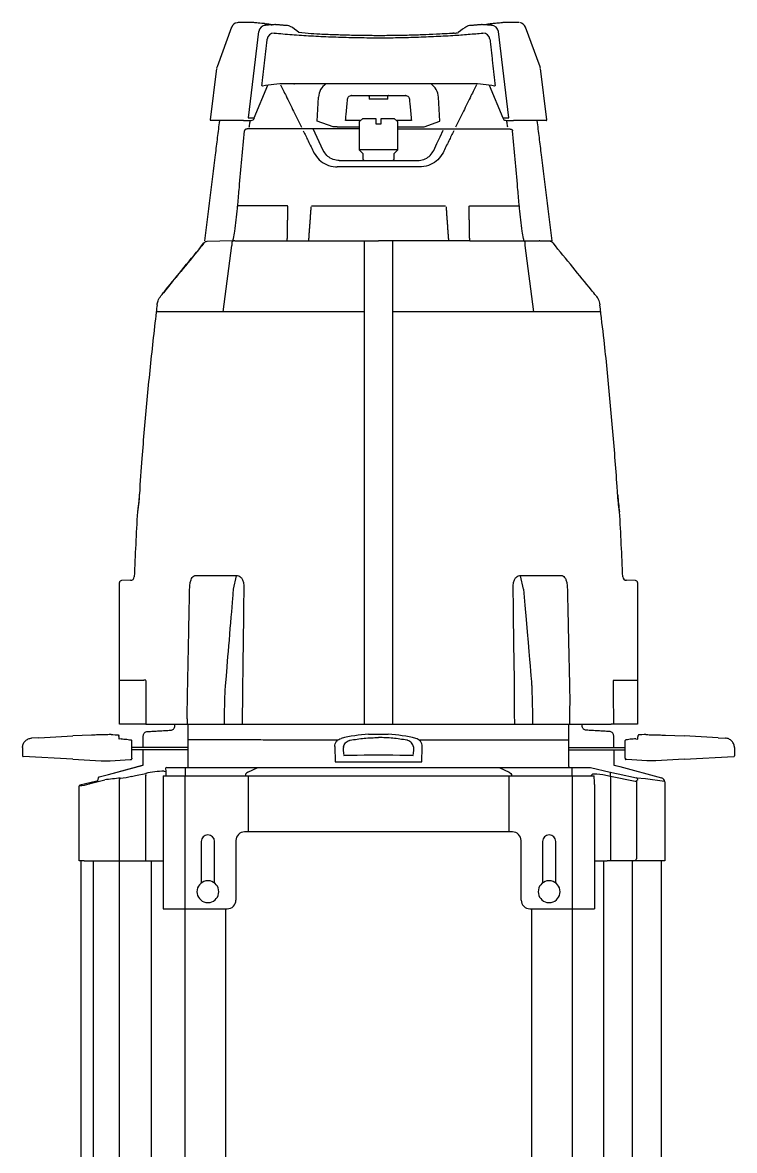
# Model space of a CAD drawing. Extents: x 4 to 195, y 4 to 106.
# Drawn here: x 128.39 to 138.56, y 90.23 to 106.34 of the extents above; entities that cross this region are included whole.
import ezdxf

# ---------------------------------------------------------------- set-up
doc = ezdxf.new("R2010")
doc.units = 0
doc.header["$LTSCALE"] = 0.5
doc.header["$MEASUREMENT"] = 0
doc.layers.get('0').update_dxf_attribs({"linetype": 'CONTINUOUS'})
doc.layers.add('RISER', color=7, linetype='CONTINUOUS')

# ---------------------------------------------------------------- blocks, each defined once
blk = doc.blocks.new('S4-z1530 (top)')
at = {"layer": 'RISER'}
for p, q in [((-2.099, 10.402), (-2.307, 9.836)), ((-2.005, 10.467), (-2.019, 10.465)), ((-1.785, 10.467), (-2.005, 10.467)), ((-1.712, 10.34), (-1.776, 9.818)), ((-1.618, 10.45), (-1.595, 10.448)), ((-1.532, 10.437), (-1.533, 10.437)), ((-1.532, 10.437), (-1.532, 10.437)), ((-1.482, 10.437), (-1.482, 10.437)), ((-1.482, 10.437), (-1.482, 10.437)), ((-1.482, 10.437), (-1.482, 10.437)), ((-1.006, 10.309), (-1.139, 10.326)), ((1.064, 10.314), (1.012, 10.311)), ((1.07, 10.313), (1.064, 10.313)), ((1.483, 10.437), (1.483, 10.437)), ((1.483, 10.437), (1.483, 10.437)), ((1.629, 10.431), (1.629, 10.431)), ((1.776, 9.818), (1.713, 10.34)), ((2.005, 10.467), (1.786, 10.467)), ((2.308, 9.836), (2.1, 10.402)), ((-2.312, 9.813), (-2.403, 9.078)), ((-1.776, 9.818), (-1.862, 9.106)), ((1.863, 9.106), (1.776, 9.818)), ((2.404, 9.078), (2.313, 9.813)), ((-1.774, 9.106), (-1.58, 9.572)), ((-1.666, 9.57), (-1.656, 9.558)), ((1.328, 9.592), (-1.327, 9.592)), ((-1.133, 9.592), (-1.272, 9.592)), ((-1.211, 9.592), (-1.233, 9.592)), ((-1.098, 9.592), (-1.2, 9.592)), ((-0.751, 9.592), (-1.106, 9.592)), ((-0.522, 9.592), (-1.062, 9.592)), ((-0.134, 9.592), (-0.522, 9.592)), ((-0.441, 9.592), (-0.49, 9.592)), ((0.523, 9.592), (0.135, 9.592)), ((0.49, 9.592), (0.441, 9.592)), ((1.063, 9.592), (0.523, 9.592)), ((1.107, 9.592), (0.751, 9.592)), ((1.2, 9.592), (1.099, 9.592)), ((1.273, 9.592), (1.134, 9.592)), ((1.233, 9.592), (1.187, 9.592)), ((1.233, 9.592), (1.2, 9.592)), ((1.58, 9.572), (1.775, 9.106)), ((1.666, 9.57), (1.657, 9.558)), ((-0.875, 9.059), (-0.857, 9.4)), ((-0.386, 9.427), (-0.136, 9.427)), ((-0.136, 9.427), (0.136, 9.427)), ((0.132, 9.374), (-0.132, 9.374)), ((0.136, 9.427), (0.386, 9.427)), ((0.875, 9.059), (0.857, 9.4)), ((-2.149, 9.067), (-2.393, 9.067)), ((-2.273, 9.067), (-2.322, 9.067)), ((-1.928, 9.067), (-2.149, 9.067)), ((-1.862, 9.106), (-1.774, 9.106)), ((-0.65, 8.977), (-0.875, 9.059)), ((-0.254, 9.068), (-0.471, 9.068)), ((-0.225, 9.097), (-0.275, 9.047)), ((-0.275, 9.047), (-0.275, 8.647)), ((-0.225, 9.097), (-0.038, 9.097)), ((-0.038, 9.047), (-0.038, 9.022)), ((0.037, 9.097), (0.225, 9.097)), ((0.037, 9.022), (0.037, 9.047)), ((0.275, 9.047), (0.225, 9.097)), ((0.47, 9.068), (0.254, 9.068)), ((0.275, 8.647), (0.275, 9.047)), ((0.65, 8.977), (0.875, 9.059)), ((1.775, 9.106), (1.863, 9.106)), ((2.15, 9.067), (1.929, 9.067)), ((2.394, 9.067), (2.15, 9.067)), ((2.323, 9.067), (2.271, 9.067)), ((-0.275, 8.947), (-1.875, 8.947)), ((-0.79, 8.641), (-0.934, 8.947)), ((-0.591, 8.977), (-0.65, 8.977)), ((-0.591, 8.977), (-0.275, 8.977)), ((-0.038, 9.022), (0.037, 9.022)), ((0.275, 8.977), (0.591, 8.977)), ((0.275, 8.947), (1.875, 8.947)), ((0.591, 8.977), (0.65, 8.977)), ((-0.275, 8.647), (-0.225, 8.597)), ((0, 8.647), (-0.275, 8.647)), ((-0.225, 8.597), (-0.225, 8.517)), ((0.275, 8.647), (0, 8.647)), ((0.225, 8.597), (0.275, 8.647)), ((0.225, 8.517), (0.225, 8.597)), ((0.589, 8.406), (-0.589, 8.406)), ((-0.563, 8.497), (0.563, 8.497)), ((-0.225, 8.517), (-0.205, 8.497)), ((0.205, 8.497), (0.225, 8.517)), ((-1.302, 7.847), (-2.011, 7.847)), ((-0.956, 7.847), (0.956, 7.847)), ((1.302, 7.847), (2.011, 7.847)), ((-2.493, 7.319), (-2.493, 7.319)), ((-2.083, 7.347), (-2.453, 7.339)), ((-2.22, 6.334), (-2.096, 7.284)), ((-2.051, 7.347), (-2.083, 7.347)), ((-2.051, 7.347), (-1.303, 7.347)), ((-1.303, 7.347), (-1.001, 7.347)), ((-1.001, 7.347), (0, 7.347)), ((1, 7.347), (0, 7.347)), ((1.303, 7.347), (1, 7.347)), ((1.303, 7.347), (2.051, 7.347)), ((2.051, 7.347), (2.083, 7.347)), ((2.083, 7.347), (2.236, 7.347)), ((2.221, 6.334), (2.097, 7.284)), ((2.304, 7.347), (2.419, 7.347)), ((2.453, 7.339), (2.453, 7.339)), ((-3.109, 6.564), (-3.108, 6.564)), ((-0.199, 6.334), (-3.175, 6.334)), ((3.175, 6.334), (0.199, 6.334)), ((-3.7, 0.447), (-3.7, 2.467)), ((-3.542, 2.5), (-3.671, 2.497)), ((-2.071, 2.372), (-2.03, 2.563)), ((2.071, 2.372), (2.03, 2.563)), ((3.67, 2.497), (3.542, 2.5)), ((3.7, 2.467), (3.7, 0.447)), ((-3.7, 1.073), (-3.671, 1.073)), ((2.735, 0.447), (2.735, 0.709)), ((-2.735, 0.519), (-2.735, 0.447)), ((-3.671, 0.447), (-3.7, 0.447)), ((-3.355, 0.447), (-3.671, 0.447)), ((-3.326, 0.447), (-3.355, 0.447)), ((-3.326, 0.447), (3.326, 0.447)), ((-2.91, 0.42), (-2.91, 0.447)), ((-2.719, -0.158), (-2.719, 0.447)), ((2.718, -0.158), (2.718, 0.447)), ((2.91, 0.42), (2.91, 0.447)), ((3.355, 0.447), (3.326, 0.447)), ((3.7, 0.447), (3.355, 0.447)), ((-4.853, 0.251), (-4.957, 0.245)), ((-4.853, 0.251), (-4.369, 0.276)), ((-4.101, 0.29), (-4.369, 0.276)), ((-3.676, 0.236), (-3.705, 0.233)), ((-3.525, 0.11), (-3.525, 0.202)), ((-3.36, 0.11), (-3.36, 0.279)), ((0.143, 0.302), (0.143, 0.302)), ((3.36, 0.11), (3.36, 0.279)), ((3.525, 0.11), (3.525, 0.202)), ((3.676, 0.236), (3.705, 0.233)), ((4.101, 0.29), (4.369, 0.276)), ((4.853, 0.251), (4.369, 0.276)), ((4.853, 0.251), (4.957, 0.245)), ((-5.085, 0.11), (-5.085, -0.009)), ((-3.525, -0.042), (-3.525, 0.11)), ((-3.344, 0.11), (-3.525, 0.11)), ((-3.344, 0.08), (-3.525, 0.08)), ((-2.72, 0.11), (-3.344, 0.11)), ((-2.72, 0.08), (-3.344, 0.08)), ((-0.625, 0.126), (-0.619, -0.095)), ((0.619, -0.095), (0.625, 0.117)), ((0.625, 0.12), (0.625, 0.125)), ((2.72, 0.11), (3.343, 0.11)), ((2.72, 0.08), (3.343, 0.08)), ((3.343, 0.11), (3.525, 0.11)), ((3.343, 0.08), (3.525, 0.08)), ((3.525, -0.042), (3.525, 0.11)), ((5.085, 0.11), (5.085, -0.009)), ((-4.369, -0.056), (-5.076, -0.019)), ((-4.369, -0.056), (-3.96, -0.078)), ((-3.96, -0.078), (-3.921, -0.078)), ((-3.921, -0.078), (-3.835, -0.078)), ((-3.835, -0.078), (-3.547, -0.062)), ((-0.619, -0.095), (0.619, -0.095)), ((3.835, -0.078), (3.547, -0.062)), ((3.921, -0.078), (3.835, -0.078)), ((3.96, -0.078), (3.921, -0.078)), ((4.369, -0.056), (3.96, -0.078)), ((4.369, -0.056), (5.075, -0.019)), ((-3.326, -1.507), (-3.326, -0.288)), ((-3.078, -0.293), (-3.078, -2.193)), ((-3.078, -0.293), (-2.765, -0.293)), ((-3.041, -0.188), (-3.037, -0.225)), ((-3.037, -0.225), (-3.037, -0.293)), ((-3.026, -0.173), (-3.008, -0.173)), ((-3.008, -0.173), (-2.762, -0.173)), ((-2.765, -0.293), (-2.765, -2.193)), ((-2.765, -0.293), (-1.86, -0.293)), ((-2.762, -0.173), (-1.722, -0.173)), ((-2.762, -0.173), (-2.762, -0.293)), ((-1.902, -0.293), (-1.902, -0.286)), ((-1.867, -0.243), (-1.722, -0.173)), ((-1.86, -0.293), (-1.86, -1.093)), ((-1.86, -0.293), (-1.844, -0.293)), ((-1.844, -0.293), (0, -0.293)), ((-1.722, -0.173), (1.754, -0.173)), ((0, -0.293), (1.845, -0.293)), ((1.723, -0.173), (1.867, -0.243)), ((1.754, -0.173), (3.027, -0.173)), ((1.845, -0.293), (1.861, -0.293)), ((1.861, -0.293), (1.861, -1.093)), ((1.861, -0.293), (2.766, -0.293)), ((1.902, -0.286), (1.902, -0.293)), ((2.762, -0.173), (2.762, -0.293)), ((2.766, -0.293), (2.766, -2.193)), ((2.766, -0.293), (3.079, -0.293)), ((3.027, -0.173), (3.309, -0.243)), ((3.038, -0.293), (3.038, -0.287)), ((3.079, -0.293), (3.081, -0.293)), ((3.312, -0.301), (3.312, -1.507)), ((3.667, -0.375), (3.312, -0.301)), ((-4.278, -1.507), (-4.278, -0.443)), ((-4.026, -0.369), (-4.267, -0.428)), ((-3.705, -0.356), (-3.705, -1.507)), ((3.084, -0.418), (3.084, -2.193)), ((3.684, -0.375), (3.667, -0.375)), ((3.684, -0.375), (3.684, -1.477)), ((4.089, -0.381), (4.089, -1.507)), ((4.089, -0.381), (4.089, -1.507)), ((-1.86, -1.093), (-1.912, -1.093)), ((-1.844, -1.093), (-1.86, -1.093)), ((0, -1.093), (-1.844, -1.093)), ((1.845, -1.093), (0, -1.093)), ((1.861, -1.093), (1.845, -1.093)), ((1.913, -1.093), (1.861, -1.093)), ((-2.532, -1.232), (-2.532, -1.823)), ((-2.342, -1.825), (-2.342, -1.232)), ((-2.037, -1.218), (-2.037, -2.068)), ((2.038, -2.068), (2.038, -1.218)), ((2.343, -1.232), (2.343, -1.824)), ((2.533, -1.824), (2.533, -1.232)), ((-4.205, -1.507), (-4.278, -1.507)), ((-4.278, -1.507), (-4.278, -1.507)), ((-4.251, -1.507), (-4.251, -7.439)), ((-4.205, -1.507), (-4.078, -1.507)), ((-4.078, -1.507), (-3.886, -1.507)), ((-4.078, -1.507), (-4.078, -7.606)), ((-3.886, -1.507), (-3.705, -1.507)), ((-3.705, -1.507), (-3.527, -1.507)), ((-3.705, -1.507), (-3.705, -5.99)), ((-3.527, -1.507), (-3.246, -1.507)), ((-3.246, -1.507), (-3.123, -1.507)), ((-3.246, -1.507), (-3.246, -5.99)), ((-3.123, -1.507), (-3.083, -1.507)), ((3.08, -1.507), (3.214, -1.507)), ((3.214, -1.507), (3.266, -1.507)), ((3.214, -1.507), (3.214, -17.071)), ((3.308, -1.507), (3.266, -1.507)), ((3.646, -1.507), (3.308, -1.507)), ((3.626, -1.507), (3.626, -16.524)), ((4.089, -1.507), (3.646, -1.507)), ((4.042, -16.574), (4.042, -1.507)), ((-3.078, -2.193), (-2.162, -2.193)), ((-2.768, -2.193), (-2.768, -16.696)), ((-2.187, -2.193), (-2.187, -17.071)), ((2.163, -2.193), (3.084, -2.193)), ((2.187, -2.193), (2.187, -17.071)), ((2.768, -2.193), (2.768, -17.071))]:
    blk.add_line(p, q, dxfattribs=at)
at = {"layer": 'RISER', "flags": 128}
for points in [[(1.083, 10.315), (1.083, 10.315), (1.064, 10.314)], [(1.483, 10.437), (1.483, 10.437), (1.483, 10.437)], [(0.789, 8.641), (0.835, 8.739), (0.88, 8.835), (0.924, 8.93)], [(-3.418, 3.717), (-3.421, 3.673), (-3.426, 3.62), (-3.431, 3.573), (-3.436, 3.533), (-3.44, 3.503), (-3.442, 3.485), (-3.443, 3.478), (-3.443, 3.478), (-3.443, 3.478)], [(-3.817, 0.296), (-3.794, 0.295), (-3.761, 0.293), (-3.719, 0.291)], [(-3.705, 0.233), (-3.707, 0.259), (-3.709, 0.275), (-3.709, 0.282)], [(3.705, 0.233), (3.707, 0.259), (3.709, 0.275), (3.709, 0.282)], [(3.817, 0.296), (3.794, 0.295), (3.761, 0.293), (3.719, 0.291)], [(-3.989, -0.308), (-3.858, -0.273), (-3.36, -0.14), (-3.36, 0.08)], [(3.36, 0.08), (3.36, -0.14), (3.446, -0.162), (4.044, -0.323)], [(-3.989, -0.308), (-3.858, -0.273), (-3.371, -0.143)], [(-3.547, -0.062), (-3.541, -0.062), (-3.536, -0.061), (-3.535, -0.061)], [(-3.525, -0.051), (-3.525, -0.051), (-3.525, -0.051)], [(3.371, -0.143), (3.446, -0.162), (4.044, -0.323)], [(3.525, -0.051), (3.525, -0.051), (3.525, -0.051)], [(3.547, -0.062), (3.54, -0.062), (3.536, -0.061), (3.534, -0.061)], [(-4.011, -0.364), (-4, -0.324), (-3.989, -0.308)], [(-3.527, -0.301), (-3.47, -0.289), (-3.325, -0.259)], [(-3.063, -0.227), (-3.044, -0.229), (-3.037, -0.225), (-3.037, -0.225)], [(1.867, -0.243), (1.891, -0.261), (1.898, -0.272), (1.902, -0.284), (1.902, -0.286)], [(3.312, -0.301), (3.207, -0.279), (3.118, -0.269), (3.059, -0.271), (3.038, -0.287)], [(3.309, -0.243), (3.423, -0.266), (3.688, -0.322)], [(3.688, -0.322), (3.812, -0.333), (4.087, -0.368)], [(-4.131, -0.407), (-4.117, -0.403), (-3.911, -0.351)]]:
    blk.add_lwpolyline(points, dxfattribs=at)
at = {"layer": 'RISER'}
for centre, radius, start, end in [((-2.011, 10.375), 0.0904, 95.1369, 163.4199), ((-1.612, 10.327), 0.1, 90.6217, 172.6577), ((-1.49, 10.215), 0.101, 90.8671, 171.9952), ((-1.532, 10.436), 0.000928, 94.947, 181.4479), ((-1.532, 10.436), 0.000935, 95.1366, 182.0443), ((-1.571, 9.838), 0.652, 48.5017, 61.8767), ((1.069, 10.645), 0.33, 272.5588, 282.9724), ((1.569, 9.842), 0.647, 118.0984, 131.5112), ((1.491, 10.215), 0.101, 8.0048, 89.1329), ((1.533, 10.436), 0.000833, 355.0214, 99.4126), ((1.533, 10.436), 0.000841, 354.4319, 98.7727), ((1.613, 10.327), 0.1, 7.3422, 89.3784), ((2.007, 10.37), 0.0967, 19.1804, 82.7447), ((-2.213, 9.801), 0.1, 159.8, 173), ((2.214, 9.801), 0.1, 7, 20.2), ((-0.608, 9.387), 0.25, 124.9152, 177), ((0.607, 9.387), 0.25, 3, 55.0848), ((-0.381, 9.437), 0.0101, 268.8588, 271.6824), ((0.381, 9.437), 0.0101, 268.3176, 271.1412), ((-2.393, 9.077), 0.01, 173, 270), ((2.394, 9.077), 0.01, 270, 7), ((-2.453, 7.286), 0.0525, 90.8187, 142.6551), ((-2.073, 7.323), 0.0235, 92.6255, 176.2402), ((2.073, 7.323), 0.0235, 3.7598, 87.3745), ((2.457, 7.297), 0.0415, 41.7308, 94.7705), ((2.473, 7.303), 0.0261, 34.5036, 56.0583), ((7.395, 4.013), 3.988, 184.2534, 187.7241), ((47.126, 0.447), 50.66, 176.5706, 177.6226), ((-3.185, 3.443), 0.26, 171.9139, 172.508), ((-47.126, 0.447), 50.66, 2.3774, 3.4294), ((-3.67, 2.467), 0.03, 91, 180), ((-3.541, 2.55), 0.05, 268.6794, 357.9451), ((-2.127, 2.573), 0.0967, 354.3337, 358.5211), ((2.126, 2.573), 0.0967, 181.4816, 185.6706), ((3.542, 2.551), 0.0514, 183.0954, 269.4688), ((3.67, 2.467), 0.03, 0, 89), ((-3.706, -27.854), 28.928, 89.2412, 89.2987), ((-3.534, 0.211), 0.00906, 4.3624, 87.1848), ((0, -1.944), 2.25, 93.6537, 103.7101), ((0, -1.944), 2.25, 76.2899, 86.3463), ((3.534, 0.211), 0.00906, 92.8152, 175.6376), ((0.505, 0.125), 0.12, 0, 0.1914), ((0.505, 0.12), 0.12, 359.2499, 0), ((0.505, 0.12), 0.12, 358.5, 359.2499), ((-5.075, -0.009), 0.01, 183.5738, 266.9774), ((-3.535, -0.051), 0.01, 273.1059, 359.191), ((-3.535, -0.051), 0.00999, 273.1451, 0.0504), ((-2.733, -0.16), 0.0135, 268.7895, 6.3109), ((2.733, -0.158), 0.0149, 180.4639, 258.5923), ((3.535, -0.051), 0.01, 180.809, 266.8941), ((3.535, -0.051), 0.00999, 179.9496, 266.8549), ((5.075, -0.009), 0.01, 273.0226, 356.4262), ((-3.823, 1.008), 1.341, 275.7968, 282.7442), ((-3.281, -0.273), 0.0465, 161.648, 197.9747), ((-3.036, -1.535), 1.308, 91.1931, 102.779), ((-3.026, -0.188), 0.015, 90.0063, 180.0035), ((-1.849, -0.293), 0.0533, 109.4801, 171.5815), ((1.291, -0.387), 1.793, 359.0015, 2.9979), ((3.235, -0.275), 0.0812, 341.4815, 23.3584), ((3.677, -0.348), 0.0287, 355.201, 67.967), ((-4.263, -0.443), 0.015, 104.3932, 179.875), ((-4.279, 0.033), 0.464, 270.8159, 288.5002), ((-4.033, -0.321), 0.048, 278.9806, 297.9398), ((-3.176, -6.039), 5.736, 95.1243, 97.3672), ((-3.677, -0.353), 0.0285, 113.0368, 185.5357), ((3.706, -0.373), 0.022, 91.0407, 185.6446), ((4.029, -0.381), 0.06, 0.0035, 75.0036), ((4.029, -0.381), 0.06, 0.0034, 75.0037), ((-1.912, -1.218), 0.125, 90, 180), ((1.913, -1.218), 0.125, 0, 90), ((-2.437, -1.232), 0.095, 0, 180), ((2.438, -1.232), 0.095, 0, 180), ((-2.438, -1.948), 0.156, 101.4434, 258.5566), ((-2.438, -1.948), 0.156, 78.5566, 101.4434), ((-2.438, -1.948), 0.156, 281.4434, 78.5566), ((2.438, -1.948), 0.156, 101.4434, 258.5566), ((2.438, -1.948), 0.156, 78.5566, 101.4434), ((2.438, -1.948), 0.156, 281.4434, 78.5566), ((-2.162, -2.068), 0.125, 270, 0), ((2.163, -2.068), 0.125, 180, 270), ((-2.438, -1.948), 0.156, 258.5566, 281.4434), ((2.438, -1.948), 0.156, 258.5566, 281.4434)]:
    blk.add_arc(centre, radius, start, end, dxfattribs=at)
for centre, major_axis, ratio, start_param, end_param in [((-1.741, 9.567), (0.061, 0.5), 0.118561, 3.426946, 3.55341), ((1.742, 9.567), (-0.061, 0.5), 0.118561, 2.729775, 2.856239), ((5.057, 1.747), (35.624, 0), 0.01952, 4.464869, 4.474105), ((-5.057, 1.747), (35.624, 0), 0.01952, 4.950673, 4.960755), ((-0.385, -2.171), (-0.119, 2.29), 0.00637, 5.952606, 6.193719), ((0, -0.118), (-2.25, 0), 0.052568, 4.530635, 4.894143), ((0.385, -2.171), (0.119, 2.29), 0.00637, 0.089466, 0.33058), ((-0.385, -0.008), (-0.12, 0), 0.048402, 4.894143, 5.830764), ((0.385, -0.008), (-0.12, 0), 0.048402, 3.594014, 4.530635), ((3.646, -1.477), (0.0347, 0), 0.864489, 4.712389, 5.576635), ((3.659, -1.477), (0.0181, 0.0272), 0.700214, 4.442063, 5.148613)]:
    blk.add_ellipse(centre, major_axis=major_axis, ratio=ratio, start_param=start_param, end_param=end_param, dxfattribs=at)
for points, knots in [([(-1.618, 10.45), (-1.625, 10.451), (-1.676, 10.455), (-1.743, 10.462), (-1.79, 10.467), (-1.786, 10.466), (-1.785, 10.466)], [0, 0, 0, 0, 0.066123, 0.44187, 0.828577, 1, 1, 1, 1]), ([(-1.482, 10.437), (-1.49, 10.436), (-1.506, 10.434), (-1.548, 10.432), (-1.59, 10.431), (-1.618, 10.431), (-1.629, 10.431)], [0, 0, 0, 0, 0.276323, 0.552659, 0.828641, 1, 1, 1, 1]), ([(-1.629, 10.431), (-1.628, 10.431), (-1.621, 10.43), (-1.617, 10.429), (-1.614, 10.428)], [0, 0, 0, 0, 0.008014, 1, 1, 1, 1]), ([(-1.595, 10.448), (-1.579, 10.446), (-1.556, 10.444), (-1.537, 10.438), (-1.532, 10.437)], [0, 0, 0, 0, 0.736891, 1, 1, 1, 1]), ([(-1.533, 10.436), (-1.547, 10.44), (-1.567, 10.445), (-1.589, 10.446), (-1.595, 10.447)], [0, 0, 0, 0, 0.728743, 1, 1, 1, 1]), ([(-1.491, 10.317), (-1.407, 10.309), (-1.239, 10.295), (-0.966, 10.277), (-0.682, 10.263), (-0.389, 10.254), (-0.091, 10.249), (0.207, 10.25), (0.501, 10.257), (0.788, 10.268), (1.049, 10.282), (1.285, 10.299), (1.423, 10.311), (1.492, 10.317)], [0, 0, 0, 0, 0.094108, 0.188508, 0.282606, 0.376776, 0.471253, 0.56542, 0.658464, 0.751806, 0.844857, 0.922428, 1, 1, 1, 1]), ([(-1.264, 10.412), (-1.265, 10.413), (-1.275, 10.42), (-1.291, 10.423), (-1.306, 10.424), (-1.31, 10.424), (-1.31, 10.424)], [0, 0, 0, 0, 0.079323, 0.761322, 0.99073, 1, 1, 1, 1]), ([(1.311, 10.424), (1.311, 10.424), (1.307, 10.424), (1.292, 10.423), (1.276, 10.42), (1.266, 10.413), (1.265, 10.412)], [0, 0, 0, 0, 0.009267, 0.238677, 0.920682, 1, 1, 1, 1]), ([(1.629, 10.431), (1.612, 10.431), (1.578, 10.431), (1.532, 10.433), (1.5, 10.435), (1.488, 10.436), (1.483, 10.437)], [0, 0, 0, 0, 0.275398, 0.550788, 0.82642, 1, 1, 1, 1]), ([(1.533, 10.437), (1.548, 10.441), (1.567, 10.446), (1.59, 10.447), (1.596, 10.448)], [0, 0, 0, 0, 0.729925, 1, 1, 1, 1]), ([(1.596, 10.447), (1.58, 10.445), (1.558, 10.443), (1.539, 10.437), (1.534, 10.436)], [0, 0, 0, 0, 0.730795, 1, 1, 1, 1]), ([(1.786, 10.466), (1.787, 10.466), (1.789, 10.467), (1.745, 10.462), (1.677, 10.455), (1.623, 10.45), (1.596, 10.448)], [0, 0, 0, 0, 0.193663, 0.554285, 0.775899, 1, 1, 1, 1]), ([(1.018, 10.31), (0.971, 10.307), (0.859, 10.301), (0.674, 10.292), (0.465, 10.285), (0.252, 10.281), (0.039, 10.279), (-0.174, 10.28), (-0.388, 10.284), (-0.61, 10.29), (-0.818, 10.298), (-0.95, 10.306), (-1.006, 10.309)], [0, 0, 0, 0, 0.073735, 0.174905, 0.279004, 0.383102, 0.484278, 0.585454, 0.689583, 0.793713, 0.912817, 1, 1, 1, 1]), ([(-1.327, 9.592), (-1.383, 9.591), (-1.496, 9.589), (-1.603, 9.568), (-1.656, 9.558)], [0, 0, 0, 0, 0.497068, 1, 1, 1, 1]), ([(-1.399, 9.578), (-1.373, 9.526), (-1.312, 9.402), (-1.213, 9.2), (-1.138, 9.049), (-1.101, 8.973)], [0, 0, 0, 0, 0.267535, 0.633326, 1, 1, 1, 1]), ([(-1.211, 9.592), (-1.208, 9.592), (-1.202, 9.592), (-1.201, 9.592), (-1.2, 9.592)], [0, 0, 0, 0, 0.519165, 1, 1, 1, 1]), ([(-1.062, 9.592), (-1.073, 9.592), (-1.096, 9.592), (-1.12, 9.592), (-1.133, 9.592)], [0, 0, 0, 0, 0.49149, 1, 1, 1, 1]), ([(-0.035, 9.592), (-0.036, 9.592), (-0.038, 9.592), (-0.057, 9.592), (-0.083, 9.592), (-0.111, 9.592), (-0.128, 9.592), (-0.134, 9.592)], [0, 0, 0, 0, 0.224518, 0.449077, 0.672569, 0.894408, 1, 1, 1, 1]), ([(0.135, 9.592), (0.123, 9.592), (0.1, 9.592), (0.07, 9.592), (0.047, 9.592), (0.037, 9.592), (0.036, 9.592), (0.036, 9.592)], [0, 0, 0, 0, 0.22061, 0.441204, 0.6623, 0.88484, 1, 1, 1, 1]), ([(1.134, 9.592), (1.122, 9.592), (1.097, 9.592), (1.074, 9.592), (1.063, 9.592)], [0, 0, 0, 0, 0.49412, 1, 1, 1, 1]), ([(1.399, 9.578), (1.373, 9.526), (1.312, 9.402), (1.213, 9.2), (1.138, 9.049), (1.101, 8.973)], [0, 0, 0, 0, 0.267535, 0.633326, 1, 1, 1, 1]), ([(1.657, 9.558), (1.604, 9.568), (1.498, 9.589), (1.385, 9.591), (1.328, 9.592)], [0, 0, 0, 0, 0.496567, 1, 1, 1, 1]), ([(-0.471, 9.068), (-0.47, 9.075), (-0.467, 9.108), (-0.457, 9.21), (-0.448, 9.305), (-0.442, 9.374)], [0, 0, 0, 0, 0.064852, 0.324259, 1, 1, 1, 1]), ([(-0.442, 9.374), (-0.441, 9.376), (-0.44, 9.386), (-0.433, 9.402), (-0.417, 9.418), (-0.398, 9.426), (-0.385, 9.427), (-0.381, 9.427), (-0.381, 9.427)], [0, 0, 0, 0, 0.07621, 0.30172, 0.561177, 0.846481, 0.991698, 1, 1, 1, 1]), ([(-0.382, 9.427), (-0.383, 9.427), (-0.384, 9.427), (-0.385, 9.427), (-0.386, 9.427)], [0, 0, 0, 0, 0.740635, 1, 1, 1, 1]), ([(-0.386, 9.427), (-0.386, 9.427), (-0.384, 9.427), (-0.382, 9.427), (-0.38, 9.427)], [0, 0, 0, 0, 0.18601, 1, 1, 1, 1]), ([(-0.142, 9.427), (-0.142, 9.427), (-0.142, 9.427), (-0.139, 9.426), (-0.136, 9.418), (-0.133, 9.402), (-0.132, 9.386), (-0.132, 9.376), (-0.132, 9.374)], [0, 0, 0, 0, 0.008302, 0.15352, 0.438824, 0.698281, 0.92379, 1, 1, 1, 1]), ([(0.132, 9.374), (0.132, 9.38), (0.132, 9.392), (0.134, 9.408), (0.136, 9.419), (0.139, 9.426), (0.141, 9.427), (0.142, 9.427), (0.142, 9.427)], [0, 0, 0, 0, 0.200873, 0.400023, 0.605989, 0.832569, 0.991709, 1, 1, 1, 1]), ([(0.142, 9.427), (0.141, 9.427), (0.139, 9.427), (0.137, 9.427), (0.136, 9.427)], [0, 0, 0, 0, 0.773755, 1, 1, 1, 1]), ([(0.136, 9.427), (0.137, 9.427), (0.139, 9.427), (0.14, 9.427), (0.142, 9.427)], [0, 0, 0, 0, 0.186035, 1, 1, 1, 1]), ([(0.38, 9.427), (0.382, 9.427), (0.384, 9.427), (0.385, 9.427), (0.386, 9.427)], [0, 0, 0, 0, 0.81399, 1, 1, 1, 1]), ([(0.386, 9.427), (0.385, 9.427), (0.384, 9.427), (0.383, 9.427), (0.381, 9.427)], [0, 0, 0, 0, 0.259365, 1, 1, 1, 1]), ([(0.381, 9.427), (0.381, 9.427), (0.385, 9.427), (0.398, 9.426), (0.417, 9.418), (0.433, 9.402), (0.44, 9.386), (0.441, 9.376), (0.442, 9.374)], [0, 0, 0, 0, 0.008302, 0.153519, 0.438823, 0.69828, 0.92379, 1, 1, 1, 1]), ([(0.442, 9.374), (0.442, 9.368), (0.445, 9.334), (0.455, 9.232), (0.464, 9.137), (0.47, 9.068)], [0, 0, 0, 0, 0.06485, 0.324257, 1, 1, 1, 1]), ([(-2.479, 7.347), (-2.429, 7.757), (-2.373, 8.208), (-2.313, 8.7), (-2.298, 8.823), (-2.283, 8.945), (-2.272, 9.026), (-2.266, 9.067)], [0, 0, 0, 0, 0.71491, 0.786401, 0.857892, 0.929384, 1, 1, 1, 1]), ([(-1.928, 9.067), (-1.911, 9.067), (-1.878, 9.067), (-1.834, 9.068), (-1.801, 9.072), (-1.787, 9.079), (-1.784, 9.084), (-1.783, 9.085)], [0, 0, 0, 0, 0.235871, 0.471661, 0.709709, 0.951942, 1, 1, 1, 1]), ([(-1.846, 8.973), (-1.843, 8.993), (-1.839, 9.025), (-1.835, 9.057), (-1.833, 9.069)], [0, 0, 0, 0, 0.623528, 1, 1, 1, 1]), ([(-0.038, 9.097), (-0.038, 9.097), (-0.038, 9.08), (-0.038, 9.063), (-0.038, 9.047)], [0, 0, 0, 0, 0.013757, 1, 1, 1, 1]), ([(1.784, 9.085), (1.789, 9.081), (1.797, 9.073), (1.83, 9.068), (1.875, 9.067), (1.91, 9.067), (1.929, 9.067)], [0, 0, 0, 0, 0.248571, 0.497385, 0.740827, 1, 1, 1, 1]), ([(1.846, 8.973), (1.843, 8.993), (1.839, 9.025), (1.835, 9.057), (1.833, 9.069)], [0, 0, 0, 0, 0.623754, 1, 1, 1, 1]), ([(2.479, 7.347), (2.429, 7.757), (2.373, 8.208), (2.313, 8.7), (2.298, 8.823), (2.283, 8.945), (2.272, 9.026), (2.266, 9.067)], [0, 0, 0, 0, 0.71491, 0.786401, 0.857892, 0.929384, 1, 1, 1, 1]), ([(-2.015, 7.811), (-2.013, 7.831), (-2.004, 7.931), (-1.971, 8.3), (-1.94, 8.65), (-1.916, 8.919)], [0, 0, 0, 0, 0.053919, 0.269596, 1, 1, 1, 1]), ([(-1.875, 8.947), (-1.88, 8.946), (-1.89, 8.946), (-1.902, 8.94), (-1.909, 8.934), (-1.913, 8.928), (-1.915, 8.924), (-1.916, 8.92), (-1.916, 8.919)], [0, 0, 0, 0, 0.295538, 0.575717, 0.740309, 0.809194, 0.945638, 1, 1, 1, 1]), ([(-1.075, 8.919), (-1.051, 8.872), (-1.001, 8.769), (-0.95, 8.664), (-0.922, 8.608)], [0, 0, 0, 0, 0.460735, 1, 1, 1, 1]), ([(1.075, 8.919), (1.051, 8.872), (1.001, 8.769), (0.949, 8.664), (0.922, 8.608)], [0, 0, 0, 0, 0.460735, 1, 1, 1, 1]), ([(1.875, 8.947), (1.88, 8.946), (1.89, 8.946), (1.902, 8.94), (1.909, 8.934), (1.913, 8.928), (1.915, 8.924), (1.916, 8.92), (1.916, 8.919)], [0, 0, 0, 0, 0.295538, 0.575717, 0.740309, 0.809194, 0.945638, 1, 1, 1, 1]), ([(2.015, 7.811), (2.013, 7.831), (2.004, 7.931), (1.971, 8.3), (1.94, 8.65), (1.916, 8.919)], [0, 0, 0, 0, 0.053919, 0.269596, 1, 1, 1, 1]), ([(-0.922, 8.608), (-0.899, 8.572), (-0.854, 8.501), (-0.745, 8.432), (-0.652, 8.407), (-0.598, 8.406), (-0.589, 8.406)], [0, 0, 0, 0, 0.304165, 0.612213, 0.935018, 1, 1, 1, 1]), ([(-0.563, 8.497), (-0.569, 8.497), (-0.606, 8.498), (-0.67, 8.516), (-0.744, 8.565), (-0.774, 8.616), (-0.79, 8.641)], [0, 0, 0, 0, 0.063317, 0.382239, 0.692331, 1, 1, 1, 1]), ([(0.563, 8.497), (0.569, 8.497), (0.606, 8.498), (0.67, 8.516), (0.744, 8.565), (0.774, 8.616), (0.789, 8.641)], [0, 0, 0, 0, 0.063317, 0.382239, 0.692331, 1, 1, 1, 1]), ([(0.922, 8.608), (0.899, 8.572), (0.854, 8.501), (0.745, 8.432), (0.652, 8.407), (0.598, 8.406), (0.589, 8.406)], [0, 0, 0, 0, 0.304165, 0.612213, 0.935018, 1, 1, 1, 1]), ([(-2.083, 7.347), (-2.083, 7.347), (-2.083, 7.347), (-2.082, 7.347), (-2.08, 7.35), (-2.076, 7.361), (-2.066, 7.406), (-2.043, 7.559), (-2.027, 7.703), (-2.015, 7.811)], [0, 0, 0, 0, 0.000975, 0.002308, 0.005825, 0.020094, 0.076658, 0.30233, 1, 1, 1, 1]), ([(-1.294, 7.837), (-1.294, 7.838), (-1.294, 7.841), (-1.295, 7.844), (-1.297, 7.846), (-1.3, 7.847), (-1.301, 7.847), (-1.302, 7.847)], [0, 0, 0, 0, 0.219744, 0.439446, 0.659967, 0.880756, 1, 1, 1, 1]), ([(1.294, 7.837), (1.294, 7.838), (1.294, 7.841), (1.295, 7.844), (1.297, 7.846), (1.3, 7.847), (1.301, 7.847), (1.302, 7.847)], [0, 0, 0, 0, 0.219744, 0.439446, 0.659967, 0.880756, 1, 1, 1, 1]), ([(2.083, 7.347), (2.083, 7.347), (2.083, 7.347), (2.082, 7.347), (2.08, 7.35), (2.076, 7.361), (2.066, 7.406), (2.043, 7.559), (2.027, 7.703), (2.015, 7.811)], [0, 0, 0, 0, 0.000975, 0.002308, 0.005825, 0.020094, 0.076658, 0.30233, 1, 1, 1, 1]), ([(-2.493, 7.319), (-2.515, 7.292), (-2.626, 7.156), (-2.831, 6.905), (-3.014, 6.68), (-3.109, 6.564)], [0, 0, 0, 0, 0.107776, 0.53888, 1, 1, 1, 1]), ([(-3.108, 6.564), (-3.086, 6.591), (-2.976, 6.727), (-2.771, 6.978), (-2.588, 7.203), (-2.493, 7.319)], [0, 0, 0, 0, 0.10781, 0.539052, 1, 1, 1, 1]), ([(-2.493, 7.319), (-2.493, 7.319), (-2.493, 7.319), (-2.493, 7.319), (-2.493, 7.319), (-2.493, 7.319), (-2.493, 7.319), (-2.493, 7.319), (-2.493, 7.319), (-2.493, 7.319), (-2.493, 7.319), (-2.493, 7.319), (-2.493, 7.319), (-2.493, 7.319)], [0, 0, 0, 0, 0.057277, 0.181943, 0.187715, 0.289711, 0.363796, 0.437837, 0.522122, 0.605947, 0.707201, 0.863083, 1, 1, 1, 1]), ([(-2.096, 7.325), (-2.096, 7.325), (-2.095, 7.317), (-2.094, 7.303), (-2.096, 7.29), (-2.096, 7.284)], [0, 0, 0, 0, 0.027126, 0.624659, 1, 1, 1, 1]), ([(-0.2, 0.447), (-0.2, 0.525), (-0.199, 4.441), (-0.199, 5.217), (-0.199, 5.914), (-0.199, 7.347)], [0, 0, 0, 0, 0.0967453, 0.5483726, 0.9640923, 0.9640923, 0.9640923, 0.9640923]), ([(0.199, 7.347), (0.199, 7.338), (0.199, 6.035), (0.199, 5.549), (0.199, 4.794), (0.199, 0.724), (0.2, 0.447)], [0.0504121, 0.0504121, 0.0504121, 0.0504121, 0.0619065, 0.2600095, 0.6562288, 1, 1, 1, 1]), ([(2.096, 7.284), (2.096, 7.284), (2.095, 7.293), (2.094, 7.308), (2.096, 7.32), (2.096, 7.325)], [0, 0, 0, 0, 0.001898, 0.648983, 1, 1, 1, 1]), ([(2.236, 7.347), (2.243, 7.347), (2.256, 7.347), (2.273, 7.347), (2.287, 7.347), (2.295, 7.347), (2.296, 7.347), (2.296, 7.347)], [0, 0, 0, 0, 0.19834, 0.412973, 0.627088, 0.843128, 1, 1, 1, 1]), ([(2.419, 7.347), (2.425, 7.347), (2.438, 7.347), (2.456, 7.347), (2.47, 7.347), (2.478, 7.347), (2.479, 7.347), (2.479, 7.347)], [0, 0, 0, 0, 0.19834, 0.412972, 0.627088, 0.843128, 1, 1, 1, 1]), ([(2.493, 7.319), (2.493, 7.319), (2.493, 7.319), (2.493, 7.319), (2.493, 7.319), (2.493, 7.319), (2.493, 7.319), (2.493, 7.319), (2.493, 7.319), (2.493, 7.319), (2.493, 7.319), (2.493, 7.319), (2.493, 7.319)], [0, 0, 0, 0, 0.102411, 0.238604, 0.342539, 0.423012, 0.496268, 0.573227, 0.662891, 0.751832, 0.862413, 1, 1, 1, 1]), ([(3.109, 6.564), (3.087, 6.591), (2.976, 6.727), (2.771, 6.978), (2.588, 7.203), (2.493, 7.319)], [0, 0, 0, 0, 0.107776, 0.53888, 1, 1, 1, 1]), ([(-3.162, 6.436), (-3.159, 6.455), (-3.151, 6.501), (-3.124, 6.54), (-3.108, 6.564)], [0, 0, 0, 0, 0.40422, 1, 1, 1, 1]), ([(3.108, 6.564), (3.119, 6.548), (3.147, 6.51), (3.157, 6.464), (3.162, 6.436)], [0, 0, 0, 0, 0.40408, 1, 1, 1, 1]), ([(-3.163, 6.436), (-3.167, 6.401), (-3.188, 6.228), (-3.24, 5.776), (-3.311, 5.079), (-3.374, 4.353), (-3.405, 3.904), (-3.416, 3.736)], [0, 0, 0, 0, 0.038703, 0.193516, 0.503195, 0.812873, 1, 1, 1, 1]), ([(3.416, 3.736), (3.414, 3.771), (3.402, 3.945), (3.369, 4.399), (3.309, 5.096), (3.236, 5.822), (3.183, 6.268), (3.163, 6.436)], [0, 0, 0, 0, 0.038703, 0.193516, 0.503195, 0.812873, 1, 1, 1, 1]), ([(-3.418, 3.717), (-3.42, 3.693), (-3.424, 3.639), (-3.432, 3.565), (-3.439, 3.507), (-3.443, 3.476), (-3.443, 3.477), (-3.443, 3.477)], [0, 0, 0, 0, 0.184768, 0.411838, 0.638244, 0.864505, 1, 1, 1, 1]), ([(3.443, 3.477), (3.443, 3.476), (3.444, 3.473), (3.44, 3.5), (3.433, 3.553), (3.425, 3.628), (3.42, 3.687), (3.418, 3.717)], [0, 0, 0, 0, 0.091987, 0.320963, 0.549626, 0.775189, 1, 1, 1, 1]), ([(-2.698, 2.372), (-2.697, 2.399), (-2.695, 2.446), (-2.681, 2.505), (-2.661, 2.542), (-2.636, 2.566), (-2.618, 2.569), (-2.609, 2.57)], [0, 0, 0, 0, 0.302179, 0.508817, 0.675604, 0.837911, 1, 1, 1, 1]), ([(-2.609, 2.57), (-2.566, 2.57), (-2.479, 2.57), (-2.292, 2.57), (-2.134, 2.57), (-2.03, 2.57)], [0, 0, 0, 0, 0.251147, 0.502295, 1, 1, 1, 1]), ([(-2.03, 2.57), (-2.018, 2.569), (-1.995, 2.565), (-1.964, 2.542), (-1.938, 2.505), (-1.922, 2.446), (-1.923, 2.399), (-1.923, 2.372)], [0, 0, 0, 0, 0.161361, 0.322815, 0.492352, 0.698047, 1, 1, 1, 1]), ([(1.923, 2.372), (1.923, 2.399), (1.922, 2.446), (1.938, 2.505), (1.963, 2.542), (1.995, 2.566), (2.018, 2.569), (2.03, 2.57)], [0, 0, 0, 0, 0.302179, 0.508817, 0.675604, 0.837912, 1, 1, 1, 1]), ([(2.03, 2.57), (2.083, 2.57), (2.19, 2.57), (2.39, 2.57), (2.521, 2.57), (2.609, 2.57)], [0, 0, 0, 0, 0.251148, 0.502295, 1, 1, 1, 1]), ([(2.609, 2.57), (2.618, 2.569), (2.636, 2.565), (2.66, 2.542), (2.681, 2.505), (2.695, 2.446), (2.697, 2.401), (2.698, 2.374)], [0, 0, 0, 0, 0.162523, 0.32514, 0.495898, 0.703075, 1, 1, 1, 1]), ([(-2.199, 0.447), (-2.199, 0.502), (-2.199, 0.617), (-2.195, 0.791), (-2.19, 0.961), (-2.073, 2.322), (-2.071, 2.372)], [0, 0, 0, 0, 0.243996, 0.510267, 0.776015, 1, 1, 1, 1]), ([(-1.923, 2.372), (-1.943, 0.98), (-1.945, 0.755), (-1.946, 0.53), (-1.946, 0.447)], [0, 0, 0, 0, 0.630694, 1, 1, 1, 1]), ([(1.946, 0.447), (1.945, 0.526), (1.945, 0.751), (1.944, 0.976), (1.923, 2.372)], [0, 0, 0, 0, 0.353318, 1, 1, 1, 1]), ([(2.071, 2.372), (2.185, 1.072), (2.19, 0.961), (2.195, 0.791), (2.199, 0.617), (2.199, 0.502), (2.199, 0.447)], [0, 0, 0, 0, 0.223952, 0.489724, 0.755991, 1, 1, 1, 1]), ([(-3.322, 1.071), (-3.324, 0.97), (-3.326, 0.762), (-3.326, 0.554), (-3.326, 0.447)], [0, 0, 0, 0, 0.486, 1, 1, 1, 1]), ([(3.351, 1.071), (3.352, 0.97), (3.355, 0.762), (3.355, 0.554), (3.355, 0.447)], [0, 0, 0, 0, 0.486, 1, 1, 1, 1]), ([(-3.36, 0.279), (-3.359, 0.286), (-3.358, 0.299), (-3.347, 0.318), (-3.332, 0.332), (-3.315, 0.339), (-3.305, 0.34), (-3.301, 0.34)], [0, 0, 0, 0, 0.222089, 0.444178, 0.666268, 0.888362, 1, 1, 1, 1]), ([(-2.969, 0.358), (-2.962, 0.359), (-2.948, 0.361), (-2.93, 0.373), (-2.917, 0.389), (-2.911, 0.406), (-2.91, 0.416), (-2.91, 0.42)], [0, 0, 0, 0, 0.222101, 0.444199, 0.666298, 0.888389, 1, 1, 1, 1]), ([(2.969, 0.358), (2.962, 0.359), (2.948, 0.361), (2.93, 0.373), (2.917, 0.389), (2.911, 0.406), (2.91, 0.416), (2.91, 0.42)], [0, 0, 0, 0, 0.222101, 0.444199, 0.666298, 0.888389, 1, 1, 1, 1]), ([(3.36, 0.279), (3.359, 0.286), (3.358, 0.299), (3.347, 0.318), (3.331, 0.332), (3.315, 0.339), (3.305, 0.34), (3.301, 0.34)], [0, 0, 0, 0, 0.222089, 0.444178, 0.666268, 0.888362, 1, 1, 1, 1]), ([(-5.085, 0.11), (-5.083, 0.126), (-5.08, 0.161), (-5.05, 0.205), (-5.007, 0.237), (-4.973, 0.243), (-4.957, 0.245)], [0, 0, 0, 0, 0.240773, 0.5, 0.759226, 1, 1, 1, 1]), ([(-3.96, 0.293), (-3.976, 0.292), (-4.008, 0.291), (-4.051, 0.29), (-4.083, 0.29), (-4.101, 0.29), (-4.101, 0.29), (-4.101, 0.29)], [0, 0, 0, 0, 0.213189, 0.426374, 0.63981, 0.854211, 1, 1, 1, 1]), ([(-3.835, 0.296), (-3.844, 0.296), (-3.863, 0.295), (-3.905, 0.293), (-3.939, 0.293), (-3.958, 0.293), (-3.96, 0.293)], [0, 0, 0, 0, 0.315106, 0.632943, 0.949791, 1, 1, 1, 1]), ([(-3.835, 0.296), (-3.835, 0.296), (-3.835, 0.296), (-3.835, 0.296), (-3.835, 0.296), (-3.835, 0.296), (-3.835, 0.296)], [0, 0, 0, 0, 0.344546, 0.691935, 0.85964, 1, 1, 1, 1]), ([(-3.817, 0.296), (-3.82, 0.296), (-3.823, 0.296), (-3.833, 0.296), (-3.835, 0.296)], [0, 0, 0, 0, 0.791812, 1, 1, 1, 1]), ([(-3.719, 0.291), (-3.718, 0.291), (-3.715, 0.291), (-3.712, 0.289), (-3.71, 0.286), (-3.709, 0.284), (-3.709, 0.282), (-3.709, 0.282)], [0, 0, 0, 0, 0.235927, 0.471835, 0.707759, 0.925417, 1, 1, 1, 1]), ([(-3.676, 0.236), (-3.669, 0.235), (-3.636, 0.233), (-3.588, 0.229), (-3.548, 0.222), (-3.534, 0.22)], [0, 0, 0, 0, 0.139684, 0.698664, 1, 1, 1, 1]), ([(-0.625, 0.126), (-0.624, 0.139), (-0.621, 0.166), (-0.6, 0.202), (-0.57, 0.229), (-0.546, 0.238), (-0.533, 0.242)], [0, 0, 0, 0, 0.253584, 0.507165, 0.760847, 1, 1, 1, 1]), ([(-0.405, 0.216), (-0.338, 0.227), (-0.204, 0.249), (-0.068, 0.252), (0, 0.254)], [0, 0, 0, 0, 0.496376, 1, 1, 1, 1]), ([(0.143, 0.302), (0.142, 0.301), (0.139, 0.299), (0.114, 0.299), (0.078, 0.298), (0.033, 0.299), (-0.016, 0.299), (-0.063, 0.298), (-0.103, 0.298), (-0.132, 0.299), (-0.143, 0.3), (-0.143, 0.301), (-0.143, 0.302)], [0, 0, 0, 0, 0.106547, 0.213092, 0.319763, 0.426916, 0.534499, 0.642267, 0.74996, 0.857311, 0.964156, 1, 1, 1, 1]), ([(0.405, 0.216), (0.338, 0.227), (0.204, 0.249), (0.068, 0.252), (0, 0.254)], [0, 0, 0, 0, 0.496376, 1, 1, 1, 1]), ([(0.625, 0.126), (0.624, 0.139), (0.621, 0.166), (0.6, 0.202), (0.57, 0.229), (0.546, 0.238), (0.533, 0.242)], [0, 0, 0, 0, 0.253584, 0.507165, 0.760847, 1, 1, 1, 1]), ([(3.676, 0.236), (3.669, 0.235), (3.636, 0.233), (3.588, 0.229), (3.548, 0.222), (3.534, 0.22)], [0, 0, 0, 0, 0.139684, 0.698664, 1, 1, 1, 1]), ([(3.719, 0.291), (3.717, 0.291), (3.715, 0.291), (3.712, 0.289), (3.71, 0.286), (3.709, 0.284), (3.709, 0.282), (3.709, 0.282)], [0, 0, 0, 0, 0.235927, 0.471835, 0.707759, 0.925417, 1, 1, 1, 1]), ([(3.817, 0.296), (3.82, 0.296), (3.823, 0.296), (3.833, 0.296), (3.835, 0.296)], [0, 0, 0, 0, 0.791812, 1, 1, 1, 1]), ([(3.835, 0.296), (3.844, 0.296), (3.863, 0.295), (3.905, 0.293), (3.939, 0.293), (3.957, 0.293), (3.96, 0.293)], [0, 0, 0, 0, 0.315106, 0.632943, 0.949791, 1, 1, 1, 1]), ([(3.835, 0.296), (3.835, 0.296), (3.835, 0.296), (3.835, 0.296), (3.835, 0.296), (3.835, 0.296), (3.835, 0.296)], [0, 0, 0, 0, 0.344546, 0.691935, 0.85964, 1, 1, 1, 1]), ([(3.96, 0.293), (3.976, 0.292), (4.008, 0.291), (4.051, 0.29), (4.083, 0.29), (4.101, 0.29), (4.101, 0.29), (4.101, 0.29)], [0, 0, 0, 0, 0.213189, 0.426374, 0.63981, 0.854211, 1, 1, 1, 1]), ([(5.085, 0.11), (5.083, 0.126), (5.079, 0.161), (5.05, 0.205), (5.007, 0.237), (4.973, 0.243), (4.957, 0.245)], [0, 0, 0, 0, 0.240773, 0.5, 0.759226, 1, 1, 1, 1])]:
    blk.add_open_spline(points, degree=3, knots=knots, dxfattribs=at)
for points, degree in [([(-1.533, 10.436), (-1.533, 10.436)], 1), ([(-1.532, 10.437), (-1.517, 10.433)], 1), ([(-1.482, 10.437), (-1.482, 10.437)], 1), ([(-1.478, 10.437), (-1.482, 10.437)], 1), ([(-1.31, 10.424), (-1.478, 10.437)], 1), ([(-1.472, 10.437), (-1.478, 10.437)], 1), ([(1.07, 10.313), (1.018, 10.31)], 1), ([(1.479, 10.437), (1.311, 10.424)], 1), ([(1.479, 10.437), (1.473, 10.437)], 1), ([(1.483, 10.437), (1.479, 10.437)], 1), ([(1.483, 10.437), (1.483, 10.437)], 1), ([(1.534, 10.436), (1.534, 10.436)], 1), ([(1.614, 10.428), (1.629, 10.431)], 1), ([(-1.666, 9.57), (-1.59, 10.23)], 1), ([(1.591, 10.23), (1.666, 9.57)], 1), ([(0.037, 9.047), (0.037, 9.097)], 1), ([(-2.015, 7.811), (-2.011, 7.847)], 1), ([(-1.303, 7.347), (-1.294, 7.837)], 1), ([(-0.965, 7.837), (-1.001, 7.347)], 1), ([(0.965, 7.837), (1, 7.347)], 1), ([(1.303, 7.347), (1.294, 7.837)], 1), ([(2.015, 7.811), (2.011, 7.847)], 1), ([(2.304, 7.347), (2.296, 7.347)], 1), ([(-3.416, 3.736), (-3.418, 3.717)], 1), ([(3.418, 3.717), (3.416, 3.736)], 1), ([(-2.735, 0.519), (-2.698, 2.372)], 1), ([(2.698, 2.374), (2.735, 0.71)], 1), ([(-3.301, 0.34), (-2.969, 0.358)], 1), ([(3.301, 0.34), (2.969, 0.358)], 1), ([(-3.817, 0.296), (-3.817, 0.296)], 1), ([(-3.719, 0.291), (-3.719, 0.291)], 1), ([(-3.525, 0.202), (-3.525, 0.211)], 1), ([(-2.719, 0.224), (-0.575, 0.223)], 1), ([(-0.5, 0.119), (-0.497, 0.129), (-0.492, 0.151), (-0.473, 0.178), (-0.448, 0.201), (-0.428, 0.209), (-0.418, 0.213)], 3), ([(-0.418, 0.213), (-0.405, 0.216)], 1), ([(0.418, 0.213), (0.405, 0.216)], 1), ([(0.5, 0.119), (0.497, 0.129), (0.492, 0.151), (0.473, 0.178), (0.448, 0.201), (0.428, 0.209), (0.418, 0.213)], 3), ([(0.533, 0.242), (0.533, 0.242)], 1), ([(0.576, 0.222), (2.718, 0.221)], 1), ([(3.525, 0.202), (3.525, 0.211)], 1), ([(3.719, 0.291), (3.719, 0.291)], 1), ([(3.817, 0.296), (3.817, 0.296)], 1), ([(-0.5, 0.119), (-0.502, 0.11)], 1), ([(0.5, 0.119), (0.502, 0.11)], 1), ([(-3.525, -0.042), (-3.525, -0.051)], 1), ([(-0.493, -0.005), (-0.493, -0.005)], 1), ([(0.493, -0.005), (0.493, -0.005)], 1), ([(3.525, -0.042), (3.525, -0.051)], 1)]:
    blk.add_open_spline(points, degree=degree, dxfattribs=at)

msp = doc.modelspace()

# ---------------------------------------------------------------- block references
msp.add_blockref('S4-z1530 (top)', (133.474, 95.875))

doc.saveas('drawing.dxf')
